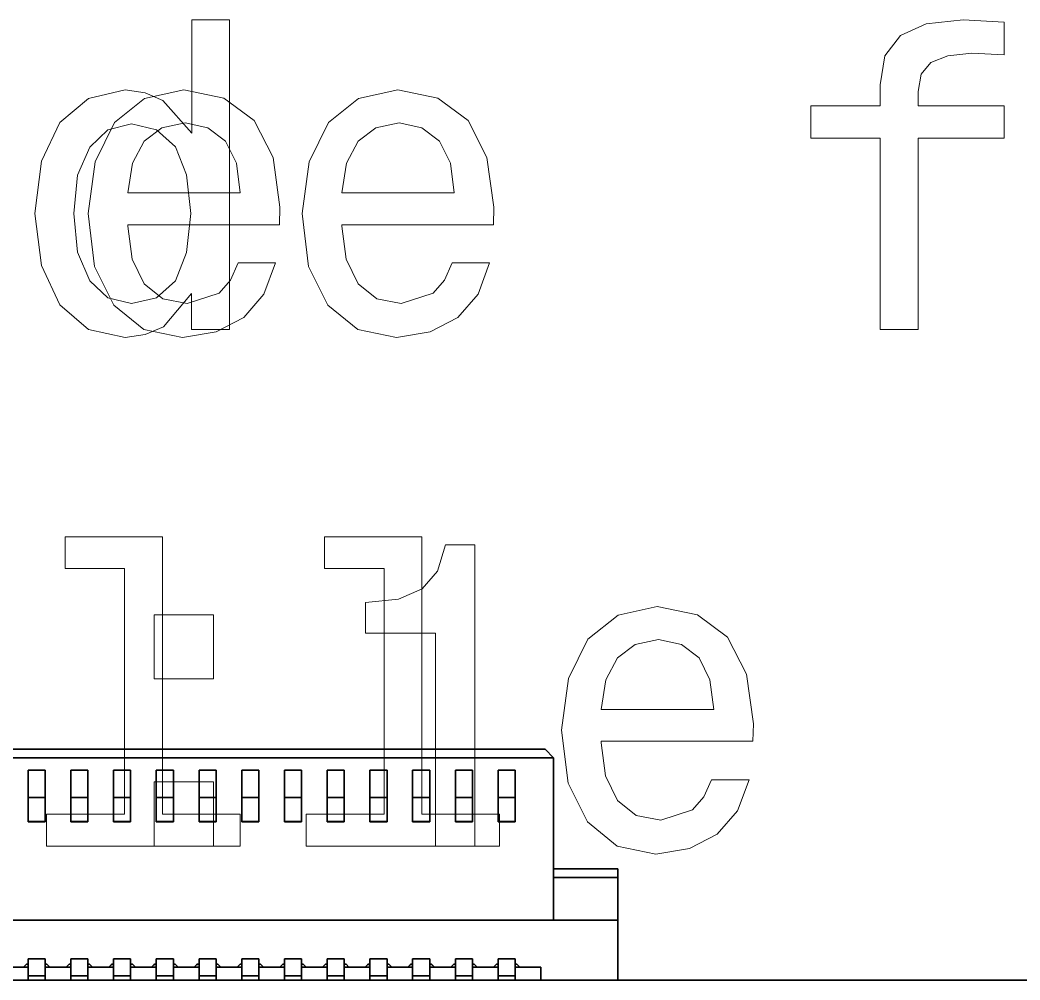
# Model space of a CAD drawing. Extents: x 487 to 800, y 314 to 605.
# Drawn here: x 592.77 to 604.47, y 367.98 to 379.21 of the extents above; entities that cross this region are included whole.
import ezdxf

# ---------------------------------------------------------------- set-up
doc = ezdxf.new("R2010")
doc.units = 0

msp = doc.modelspace()

# ---------------------------------------------------------------- linework, layer by layer
at = {"color": 7, "lineweight": 35, "ltscale": 0.234999}
msp.add_line((598.917, 370.676), (589.517, 370.676), dxfattribs=at)
msp.add_line((598.917, 370.676), (589.517, 370.676), dxfattribs=at)
at = {"color": 7, "lineweight": 35, "ltscale": 0.003536}
msp.add_line((598.917, 370.676), (599.017, 370.576), dxfattribs=at)
msp.add_line((598.917, 370.676), (599.017, 370.576), dxfattribs=at)
at = {"color": 7, "lineweight": 35, "ltscale": 0.240001}
msp.add_line((589.417, 370.576), (599.017, 370.576), dxfattribs=at)
msp.add_line((589.417, 370.576), (599.017, 370.576), dxfattribs=at)
at = {"color": 7, "lineweight": 35, "ltscale": 0.0475}
msp.add_line((599.017, 370.576), (599.017, 368.676), dxfattribs=at)
msp.add_line((599.017, 370.576), (599.017, 368.676), dxfattribs=at)
at = {"color": 7, "lineweight": 35, "ltscale": 0.008055}
for p, q in [((592.867, 370.11), (592.867, 370.433)), ((592.867, 370.11), (592.867, 370.433)), ((593.067, 370.11), (593.067, 370.433)), ((593.067, 370.11), (593.067, 370.433)), ((593.367, 370.11), (593.367, 370.433)), ((593.367, 370.11), (593.367, 370.433)), ((593.567, 370.11), (593.567, 370.433)), ((593.567, 370.11), (593.567, 370.433)), ((593.867, 370.11), (593.867, 370.433)), ((593.867, 370.11), (593.867, 370.433)), ((594.067, 370.11), (594.067, 370.433)), ((594.067, 370.11), (594.067, 370.433)), ((594.367, 370.11), (594.367, 370.433)), ((594.367, 370.11), (594.367, 370.433)), ((594.567, 370.11), (594.567, 370.433)), ((594.567, 370.11), (594.567, 370.433)), ((594.867, 370.11), (594.867, 370.433)), ((594.867, 370.11), (594.867, 370.433)), ((595.067, 370.11), (595.067, 370.433)), ((595.067, 370.11), (595.067, 370.433)), ((595.367, 370.11), (595.367, 370.433)), ((595.367, 370.11), (595.367, 370.433)), ((595.567, 370.11), (595.567, 370.433)), ((595.567, 370.11), (595.567, 370.433)), ((595.867, 370.11), (595.867, 370.433)), ((595.867, 370.11), (595.867, 370.433)), ((596.067, 370.11), (596.067, 370.433)), ((596.067, 370.11), (596.067, 370.433)), ((596.367, 370.11), (596.367, 370.433)), ((596.367, 370.11), (596.367, 370.433)), ((596.567, 370.11), (596.567, 370.433)), ((596.567, 370.11), (596.567, 370.433)), ((596.867, 370.11), (596.867, 370.433)), ((596.867, 370.11), (596.867, 370.433)), ((597.067, 370.11), (597.067, 370.433)), ((597.067, 370.11), (597.067, 370.433)), ((597.367, 370.11), (597.367, 370.433)), ((597.367, 370.11), (597.367, 370.433)), ((597.567, 370.11), (597.567, 370.433)), ((597.567, 370.11), (597.567, 370.433)), ((597.867, 370.11), (597.867, 370.433)), ((597.867, 370.11), (597.867, 370.433)), ((598.067, 370.11), (598.067, 370.433)), ((598.067, 370.11), (598.067, 370.433)), ((598.367, 370.11), (598.367, 370.433)), ((598.367, 370.11), (598.367, 370.433)), ((598.567, 370.11), (598.567, 370.433)), ((598.567, 370.11), (598.567, 370.433))]:
    msp.add_line(p, q, dxfattribs=at)
at = {"color": 7, "lineweight": 35, "ltscale": 0.005}
for p, q in [((593.067, 370.433), (592.867, 370.433)), ((593.067, 370.433), (592.867, 370.433)), ((593.567, 370.433), (593.367, 370.433)), ((593.567, 370.433), (593.367, 370.433)), ((594.067, 370.433), (593.867, 370.433)), ((594.067, 370.433), (593.867, 370.433)), ((594.567, 370.433), (594.367, 370.433)), ((594.567, 370.433), (594.367, 370.433)), ((595.067, 370.433), (594.867, 370.433)), ((595.067, 370.433), (594.867, 370.433)), ((595.567, 370.433), (595.367, 370.433)), ((595.567, 370.433), (595.367, 370.433)), ((596.067, 370.433), (595.867, 370.433)), ((596.067, 370.433), (595.867, 370.433)), ((596.567, 370.433), (596.367, 370.433)), ((596.567, 370.433), (596.367, 370.433)), ((597.067, 370.433), (596.867, 370.433)), ((597.067, 370.433), (596.867, 370.433)), ((597.567, 370.433), (597.367, 370.433)), ((597.567, 370.433), (597.367, 370.433)), ((598.067, 370.433), (597.867, 370.433)), ((598.067, 370.433), (597.867, 370.433)), ((598.567, 370.433), (598.367, 370.433)), ((598.567, 370.433), (598.367, 370.433)), ((592.867, 370.11), (593.067, 370.11)), ((592.867, 370.11), (593.067, 370.11)), ((593.367, 370.11), (593.567, 370.11)), ((593.367, 370.11), (593.567, 370.11)), ((593.867, 370.11), (594.067, 370.11)), ((593.867, 370.11), (594.067, 370.11)), ((594.367, 370.11), (594.567, 370.11)), ((594.367, 370.11), (594.567, 370.11)), ((594.867, 370.11), (595.067, 370.11)), ((594.867, 370.11), (595.067, 370.11)), ((595.367, 370.11), (595.567, 370.11)), ((595.367, 370.11), (595.567, 370.11)), ((595.867, 370.11), (596.067, 370.11)), ((595.867, 370.11), (596.067, 370.11)), ((596.367, 370.11), (596.567, 370.11)), ((596.367, 370.11), (596.567, 370.11)), ((596.867, 370.11), (597.067, 370.11)), ((596.867, 370.11), (597.067, 370.11)), ((597.367, 370.11), (597.567, 370.11)), ((597.367, 370.11), (597.567, 370.11)), ((597.867, 370.11), (598.067, 370.11)), ((597.867, 370.11), (598.067, 370.11)), ((598.367, 370.11), (598.567, 370.11)), ((598.367, 370.11), (598.567, 370.11)), ((592.867, 369.831), (593.067, 369.831)), ((592.867, 369.831), (593.067, 369.831)), ((593.067, 369.831), (592.867, 369.831)), ((592.867, 369.825), (593.067, 369.825)), ((592.867, 369.825), (593.067, 369.825)), ((593.367, 369.831), (593.567, 369.831)), ((593.367, 369.831), (593.567, 369.831)), ((593.567, 369.831), (593.367, 369.831)), ((593.367, 369.825), (593.567, 369.825)), ((593.367, 369.825), (593.567, 369.825)), ((593.867, 369.831), (594.067, 369.831)), ((593.867, 369.831), (594.067, 369.831)), ((594.067, 369.831), (593.867, 369.831)), ((593.867, 369.825), (594.067, 369.825)), ((593.867, 369.825), (594.067, 369.825)), ((594.367, 369.831), (594.567, 369.831)), ((594.367, 369.831), (594.567, 369.831)), ((594.567, 369.831), (594.367, 369.831)), ((594.367, 369.825), (594.567, 369.825)), ((594.367, 369.825), (594.567, 369.825)), ((595.067, 369.831), (594.867, 369.831)), ((594.867, 369.831), (595.067, 369.831)), ((594.867, 369.831), (595.067, 369.831)), ((594.867, 369.825), (595.067, 369.825)), ((594.867, 369.825), (595.067, 369.825)), ((595.567, 369.831), (595.367, 369.831)), ((595.367, 369.831), (595.567, 369.831)), ((595.367, 369.831), (595.567, 369.831)), ((595.367, 369.825), (595.567, 369.825)), ((595.367, 369.825), (595.567, 369.825)), ((596.067, 369.831), (595.867, 369.831)), ((595.867, 369.831), (596.067, 369.831)), ((595.867, 369.831), (596.067, 369.831)), ((595.867, 369.825), (596.067, 369.825)), ((595.867, 369.825), (596.067, 369.825)), ((596.567, 369.831), (596.367, 369.831)), ((596.367, 369.831), (596.567, 369.831)), ((596.367, 369.831), (596.567, 369.831)), ((596.367, 369.825), (596.567, 369.825)), ((596.367, 369.825), (596.567, 369.825)), ((597.067, 369.831), (596.867, 369.831)), ((596.867, 369.831), (597.067, 369.831)), ((596.867, 369.831), (597.067, 369.831)), ((596.867, 369.825), (597.067, 369.825)), ((596.867, 369.825), (597.067, 369.825)), ((597.567, 369.831), (597.367, 369.831)), ((597.367, 369.831), (597.567, 369.831)), ((597.367, 369.831), (597.567, 369.831)), ((597.367, 369.825), (597.567, 369.825)), ((597.367, 369.825), (597.567, 369.825)), ((598.067, 369.831), (597.867, 369.831)), ((597.867, 369.831), (598.067, 369.831)), ((597.867, 369.831), (598.067, 369.831)), ((597.867, 369.825), (598.067, 369.825)), ((597.867, 369.825), (598.067, 369.825)), ((598.567, 369.831), (598.367, 369.831)), ((598.367, 369.831), (598.567, 369.831)), ((598.367, 369.831), (598.567, 369.831)), ((598.367, 369.825), (598.567, 369.825)), ((598.367, 369.825), (598.567, 369.825)), ((592.867, 368.225), (593.067, 368.225)), ((592.867, 368.225), (593.067, 368.225)), ((592.867, 368.026), (592.867, 368.225)), ((592.867, 368.026), (592.867, 368.225)), ((593.067, 368.026), (593.067, 368.225)), ((593.067, 368.026), (593.067, 368.225)), ((593.367, 368.026), (593.367, 368.225)), ((593.367, 368.225), (593.567, 368.225)), ((593.367, 368.026), (593.367, 368.225)), ((593.367, 368.225), (593.567, 368.225)), ((593.567, 368.026), (593.567, 368.225)), ((593.567, 368.026), (593.567, 368.225)), ((593.867, 368.026), (593.867, 368.225)), ((593.867, 368.225), (594.067, 368.225)), ((593.867, 368.026), (593.867, 368.225)), ((593.867, 368.225), (594.067, 368.225)), ((594.067, 368.026), (594.067, 368.225)), ((594.067, 368.026), (594.067, 368.225)), ((594.367, 368.026), (594.367, 368.225)), ((594.367, 368.225), (594.567, 368.225)), ((594.367, 368.225), (594.567, 368.225)), ((594.367, 368.026), (594.367, 368.225)), ((594.567, 368.026), (594.567, 368.225)), ((594.567, 368.026), (594.567, 368.225)), ((594.867, 368.225), (595.067, 368.225)), ((594.867, 368.026), (594.867, 368.225)), ((594.867, 368.225), (595.067, 368.225)), ((594.867, 368.026), (594.867, 368.225)), ((595.067, 368.026), (595.067, 368.225)), ((595.067, 368.026), (595.067, 368.225)), ((595.367, 368.225), (595.567, 368.225)), ((595.367, 368.026), (595.367, 368.225)), ((595.367, 368.225), (595.567, 368.225)), ((595.367, 368.026), (595.367, 368.225)), ((595.567, 368.026), (595.567, 368.225)), ((595.567, 368.026), (595.567, 368.225)), ((595.867, 368.225), (596.067, 368.225)), ((595.867, 368.026), (595.867, 368.225)), ((595.867, 368.225), (596.067, 368.225)), ((595.867, 368.026), (595.867, 368.225)), ((596.067, 368.026), (596.067, 368.225)), ((596.067, 368.026), (596.067, 368.225)), ((596.367, 368.225), (596.567, 368.225)), ((596.367, 368.026), (596.367, 368.225)), ((596.367, 368.225), (596.567, 368.225)), ((596.367, 368.026), (596.367, 368.225)), ((596.567, 368.026), (596.567, 368.225)), ((596.567, 368.026), (596.567, 368.225)), ((596.867, 368.026), (596.867, 368.225)), ((596.867, 368.225), (597.067, 368.225)), ((596.867, 368.225), (597.067, 368.225)), ((596.867, 368.026), (596.867, 368.225)), ((597.067, 368.026), (597.067, 368.225)), ((597.067, 368.026), (597.067, 368.225)), ((597.367, 368.026), (597.367, 368.225)), ((597.367, 368.225), (597.567, 368.225)), ((597.367, 368.225), (597.567, 368.225)), ((597.367, 368.026), (597.367, 368.225)), ((597.567, 368.026), (597.567, 368.225)), ((597.567, 368.026), (597.567, 368.225)), ((597.867, 368.026), (597.867, 368.225)), ((597.867, 368.225), (598.067, 368.225)), ((597.867, 368.225), (598.067, 368.225)), ((597.867, 368.026), (597.867, 368.225)), ((598.067, 368.026), (598.067, 368.225)), ((598.067, 368.026), (598.067, 368.225)), ((598.367, 368.026), (598.367, 368.225)), ((598.367, 368.225), (598.567, 368.225)), ((598.367, 368.225), (598.567, 368.225)), ((598.367, 368.026), (598.367, 368.225)), ((598.567, 368.026), (598.567, 368.225)), ((598.567, 368.026), (598.567, 368.225)), ((592.867, 368.026), (593.067, 368.026)), ((592.867, 368.026), (593.067, 368.026)), ((593.367, 368.026), (593.567, 368.026)), ((593.367, 368.026), (593.567, 368.026)), ((593.867, 368.026), (594.067, 368.026)), ((593.867, 368.026), (594.067, 368.026)), ((594.367, 368.026), (594.567, 368.026)), ((594.367, 368.026), (594.567, 368.026)), ((594.867, 368.026), (595.067, 368.026)), ((594.867, 368.026), (595.067, 368.026)), ((595.367, 368.026), (595.567, 368.026)), ((595.367, 368.026), (595.567, 368.026)), ((595.867, 368.026), (596.067, 368.026)), ((595.867, 368.026), (596.067, 368.026)), ((596.367, 368.026), (596.567, 368.026)), ((596.367, 368.026), (596.567, 368.026)), ((596.867, 368.026), (597.067, 368.026)), ((596.867, 368.026), (597.067, 368.026)), ((597.367, 368.026), (597.567, 368.026)), ((597.367, 368.026), (597.567, 368.026)), ((597.867, 368.026), (598.067, 368.026)), ((597.867, 368.026), (598.067, 368.026)), ((598.367, 368.026), (598.567, 368.026)), ((598.367, 368.026), (598.567, 368.026))]:
    msp.add_line(p, q, dxfattribs=at)
at = {"color": 7, "lineweight": 35, "ltscale": 0.015179}
for p, q in [((592.867, 369.825), (592.867, 370.433)), ((593.367, 369.825), (593.367, 370.433)), ((593.867, 369.825), (593.867, 370.433)), ((594.367, 369.825), (594.367, 370.433)), ((594.867, 369.825), (594.867, 370.433)), ((595.367, 369.825), (595.367, 370.433)), ((595.867, 369.825), (595.867, 370.433)), ((596.367, 369.825), (596.367, 370.433)), ((596.867, 369.825), (596.867, 370.433)), ((597.367, 369.825), (597.367, 370.433)), ((597.867, 369.825), (597.867, 370.433)), ((598.367, 369.825), (598.367, 370.433))]:
    msp.add_line(p, q, dxfattribs=at)
at = {"color": 7, "lineweight": 35, "ltscale": 0.006986}
for p, q in [((592.867, 370.11), (592.867, 369.831)), ((593.067, 369.831), (593.067, 370.11)), ((593.367, 370.11), (593.367, 369.831)), ((593.567, 369.831), (593.567, 370.11)), ((593.867, 370.11), (593.867, 369.831)), ((594.067, 369.831), (594.067, 370.11)), ((594.367, 370.11), (594.367, 369.831)), ((594.567, 369.831), (594.567, 370.11)), ((594.867, 370.11), (594.867, 369.831)), ((595.067, 369.831), (595.067, 370.11)), ((595.367, 370.11), (595.367, 369.831)), ((595.567, 369.831), (595.567, 370.11)), ((595.867, 370.11), (595.867, 369.831)), ((596.067, 369.831), (596.067, 370.11)), ((596.367, 370.11), (596.367, 369.831)), ((596.567, 369.831), (596.567, 370.11)), ((596.867, 370.11), (596.867, 369.831)), ((597.067, 369.831), (597.067, 370.11)), ((597.367, 370.11), (597.367, 369.831)), ((597.567, 369.831), (597.567, 370.11)), ((597.867, 370.11), (597.867, 369.831)), ((598.067, 369.831), (598.067, 370.11)), ((598.367, 370.11), (598.367, 369.831)), ((598.567, 369.831), (598.567, 370.11))]:
    msp.add_line(p, q, dxfattribs=at)
at = {"color": 7, "lineweight": 35, "ltscale": 0.002122}
for p, q in [((592.867, 370.026), (592.867, 370.11)), ((593.067, 370.026), (593.067, 370.11)), ((593.367, 370.026), (593.367, 370.11)), ((593.567, 370.026), (593.567, 370.11)), ((593.867, 370.026), (593.867, 370.11)), ((594.067, 370.026), (594.067, 370.11)), ((594.367, 370.026), (594.367, 370.11)), ((594.567, 370.026), (594.567, 370.11)), ((594.867, 370.026), (594.867, 370.11)), ((595.067, 370.026), (595.067, 370.11)), ((595.367, 370.026), (595.367, 370.11)), ((595.567, 370.026), (595.567, 370.11)), ((595.867, 370.026), (595.867, 370.11)), ((596.067, 370.026), (596.067, 370.11)), ((596.367, 370.026), (596.367, 370.11)), ((596.567, 370.026), (596.567, 370.11)), ((596.867, 370.026), (596.867, 370.11)), ((597.067, 370.026), (597.067, 370.11)), ((597.367, 370.026), (597.367, 370.11)), ((597.567, 370.026), (597.567, 370.11)), ((597.867, 370.026), (597.867, 370.11)), ((598.067, 370.026), (598.067, 370.11)), ((598.367, 370.026), (598.367, 370.11)), ((598.567, 370.026), (598.567, 370.11))]:
    msp.add_line(p, q, dxfattribs=at)
at = {"color": 7, "lineweight": 35, "ltscale": 0.004864}
for p, q in [((592.867, 369.831), (592.867, 370.026)), ((593.067, 369.831), (593.067, 370.026)), ((593.367, 369.831), (593.367, 370.026)), ((593.567, 369.831), (593.567, 370.026)), ((593.867, 369.831), (593.867, 370.026)), ((594.067, 369.831), (594.067, 370.026)), ((594.367, 369.831), (594.367, 370.026)), ((594.567, 369.831), (594.567, 370.026)), ((594.867, 369.831), (594.867, 370.026)), ((595.067, 369.831), (595.067, 370.026)), ((595.367, 369.831), (595.367, 370.026)), ((595.567, 369.831), (595.567, 370.026)), ((595.867, 369.831), (595.867, 370.026)), ((596.067, 369.831), (596.067, 370.026)), ((596.367, 369.831), (596.367, 370.026)), ((596.567, 369.831), (596.567, 370.026)), ((596.867, 369.831), (596.867, 370.026)), ((597.067, 369.831), (597.067, 370.026)), ((597.367, 369.831), (597.367, 370.026)), ((597.567, 369.831), (597.567, 370.026)), ((597.867, 369.831), (597.867, 370.026)), ((598.067, 369.831), (598.067, 370.026)), ((598.367, 369.831), (598.367, 370.026)), ((598.567, 369.831), (598.567, 370.026))]:
    msp.add_line(p, q, dxfattribs=at)
at = {"color": 7, "lineweight": 35, "ltscale": 0.000138092}
for p, q in [((592.867, 369.825), (592.867, 369.831)), ((593.067, 369.825), (593.067, 369.831)), ((593.367, 369.825), (593.367, 369.831)), ((593.567, 369.825), (593.567, 369.831)), ((593.867, 369.825), (593.867, 369.831)), ((594.067, 369.825), (594.067, 369.831)), ((594.367, 369.825), (594.367, 369.831)), ((594.567, 369.825), (594.567, 369.831)), ((594.867, 369.825), (594.867, 369.831)), ((595.067, 369.825), (595.067, 369.831)), ((595.367, 369.825), (595.367, 369.831)), ((595.567, 369.825), (595.567, 369.831)), ((595.867, 369.825), (595.867, 369.831)), ((596.067, 369.825), (596.067, 369.831)), ((596.367, 369.825), (596.367, 369.831)), ((596.567, 369.825), (596.567, 369.831)), ((596.867, 369.825), (596.867, 369.831)), ((597.067, 369.825), (597.067, 369.831)), ((597.367, 369.825), (597.367, 369.831)), ((597.567, 369.825), (597.567, 369.831)), ((597.867, 369.825), (597.867, 369.831)), ((598.067, 369.825), (598.067, 369.831)), ((598.367, 369.825), (598.367, 369.831)), ((598.567, 369.825), (598.567, 369.831))]:
    msp.add_line(p, q, dxfattribs=at)
at = {"color": 7, "lineweight": 35, "ltscale": 0.000137329}
for p, q in [((592.867, 369.825), (592.867, 369.831)), ((593.067, 369.825), (593.067, 369.831)), ((593.367, 369.825), (593.367, 369.831)), ((593.567, 369.825), (593.567, 369.831)), ((593.867, 369.825), (593.867, 369.831)), ((594.067, 369.825), (594.067, 369.831)), ((594.367, 369.825), (594.367, 369.831)), ((594.567, 369.825), (594.567, 369.831)), ((594.867, 369.825), (594.867, 369.831)), ((595.067, 369.825), (595.067, 369.831)), ((595.367, 369.825), (595.367, 369.831)), ((595.567, 369.825), (595.567, 369.831)), ((595.867, 369.825), (595.867, 369.831)), ((596.067, 369.825), (596.067, 369.831)), ((596.367, 369.825), (596.367, 369.831)), ((596.567, 369.825), (596.567, 369.831)), ((596.867, 369.825), (596.867, 369.831)), ((597.067, 369.825), (597.067, 369.831)), ((597.367, 369.825), (597.367, 369.831)), ((597.567, 369.825), (597.567, 369.831)), ((597.867, 369.825), (597.867, 369.831)), ((598.067, 369.825), (598.067, 369.831)), ((598.367, 369.825), (598.367, 369.831)), ((598.567, 369.825), (598.567, 369.831))]:
    msp.add_line(p, q, dxfattribs=at)
at = {"color": 7, "lineweight": 35, "ltscale": 0.01875}
for p, q in [((599.767, 369.276), (599.017, 369.276)), ((599.767, 369.276), (599.017, 369.276)), ((599.767, 369.176), (599.017, 369.176)), ((599.767, 369.176), (599.017, 369.176))]:
    msp.add_line(p, q, dxfattribs=at)
at = {"color": 7, "lineweight": 35, "ltscale": 0.0025}
msp.add_line((599.767, 369.276), (599.767, 369.176), dxfattribs=at)
msp.add_line((599.767, 369.276), (599.767, 369.176), dxfattribs=at)
at = {"color": 7, "lineweight": 35, "ltscale": 0.0125}
msp.add_line((599.767, 369.176), (599.767, 368.676), dxfattribs=at)
msp.add_line((599.767, 369.176), (599.767, 368.676), dxfattribs=at)
at = {"color": 7, "lineweight": 35, "ltscale": 0.277501}
msp.add_line((599.767, 368.676), (588.667, 368.676), dxfattribs=at)
msp.add_line((599.767, 368.676), (588.667, 368.676), dxfattribs=at)
at = {"color": 7, "lineweight": 35, "ltscale": 0.0175}
msp.add_line((599.767, 367.975), (599.767, 368.676), dxfattribs=at)
msp.add_line((599.767, 367.975), (599.767, 368.676), dxfattribs=at)
at = {"color": 7, "lineweight": 35, "ltscale": 0.001237}
for p, q in [((592.847, 368.16), (592.812, 368.125)), ((592.847, 368.16), (592.812, 368.125)), ((592.847, 368.16), (592.812, 368.125)), ((593.122, 368.125), (593.087, 368.16)), ((593.122, 368.125), (593.087, 368.16)), ((593.122, 368.125), (593.087, 368.16)), ((593.347, 368.16), (593.312, 368.125)), ((593.347, 368.16), (593.312, 368.125)), ((593.347, 368.16), (593.312, 368.125)), ((593.622, 368.125), (593.587, 368.16)), ((593.622, 368.125), (593.587, 368.16)), ((593.622, 368.125), (593.587, 368.16)), ((593.847, 368.16), (593.812, 368.125)), ((593.847, 368.16), (593.812, 368.125)), ((593.847, 368.16), (593.812, 368.125)), ((594.122, 368.125), (594.087, 368.16)), ((594.122, 368.125), (594.087, 368.16)), ((594.122, 368.125), (594.087, 368.16)), ((594.347, 368.16), (594.312, 368.125)), ((594.347, 368.16), (594.312, 368.125)), ((594.347, 368.16), (594.312, 368.125)), ((594.622, 368.125), (594.587, 368.16)), ((594.622, 368.125), (594.587, 368.16)), ((594.622, 368.125), (594.587, 368.16)), ((594.847, 368.16), (594.812, 368.125)), ((594.847, 368.16), (594.812, 368.125)), ((594.847, 368.16), (594.812, 368.125)), ((595.122, 368.125), (595.087, 368.16)), ((595.122, 368.125), (595.087, 368.16)), ((595.122, 368.125), (595.087, 368.16)), ((595.347, 368.16), (595.312, 368.125)), ((595.347, 368.16), (595.312, 368.125)), ((595.347, 368.16), (595.312, 368.125)), ((595.622, 368.125), (595.587, 368.16)), ((595.622, 368.125), (595.587, 368.16)), ((595.622, 368.125), (595.587, 368.16)), ((595.847, 368.16), (595.812, 368.125)), ((595.847, 368.16), (595.812, 368.125)), ((595.847, 368.16), (595.812, 368.125)), ((596.122, 368.125), (596.087, 368.16)), ((596.122, 368.125), (596.087, 368.16)), ((596.122, 368.125), (596.087, 368.16)), ((596.347, 368.16), (596.312, 368.125)), ((596.347, 368.16), (596.312, 368.125)), ((596.347, 368.16), (596.312, 368.125)), ((596.622, 368.125), (596.587, 368.16)), ((596.622, 368.125), (596.587, 368.16)), ((596.622, 368.125), (596.587, 368.16)), ((596.847, 368.16), (596.812, 368.125)), ((596.847, 368.16), (596.812, 368.125)), ((596.847, 368.16), (596.812, 368.125)), ((597.122, 368.125), (597.087, 368.16)), ((597.122, 368.125), (597.087, 368.16)), ((597.122, 368.125), (597.087, 368.16)), ((597.347, 368.16), (597.312, 368.125)), ((597.347, 368.16), (597.312, 368.125)), ((597.347, 368.16), (597.312, 368.125)), ((597.587, 368.16), (597.622, 368.125)), ((597.622, 368.125), (597.587, 368.16)), ((597.622, 368.125), (597.587, 368.16)), ((597.847, 368.16), (597.812, 368.125)), ((597.847, 368.16), (597.812, 368.125)), ((597.847, 368.16), (597.812, 368.125)), ((598.087, 368.16), (598.122, 368.125)), ((598.122, 368.125), (598.087, 368.16)), ((598.122, 368.125), (598.087, 368.16)), ((598.347, 368.16), (598.312, 368.125)), ((598.347, 368.16), (598.312, 368.125)), ((598.347, 368.16), (598.312, 368.125)), ((598.587, 368.16), (598.622, 368.125)), ((598.622, 368.125), (598.587, 368.16)), ((598.622, 368.125), (598.587, 368.16))]:
    msp.add_line(p, q, dxfattribs=at)
at = {"color": 7, "lineweight": 35, "ltscale": 0.00036253}
for p, q in [((592.837, 368.15), (592.847, 368.16)), ((593.337, 368.15), (593.347, 368.16)), ((593.837, 368.15), (593.847, 368.16)), ((594.337, 368.15), (594.347, 368.16)), ((594.837, 368.15), (594.847, 368.16)), ((595.337, 368.15), (595.347, 368.16)), ((595.837, 368.15), (595.847, 368.16)), ((596.337, 368.15), (596.347, 368.16)), ((596.837, 368.15), (596.847, 368.16)), ((597.337, 368.15), (597.347, 368.16)), ((597.837, 368.15), (597.847, 368.16))]:
    msp.add_line(p, q, dxfattribs=at)
at = {"color": 7, "lineweight": 35, "ltscale": 0.000500488}
for p, q in [((592.867, 368.16), (592.847, 368.16)), ((592.867, 368.16), (592.847, 368.16)), ((592.867, 368.16), (592.847, 368.16)), ((593.087, 368.16), (593.067, 368.16)), ((593.087, 368.16), (593.067, 368.16)), ((593.087, 368.16), (593.067, 368.16)), ((593.367, 368.16), (593.347, 368.16)), ((593.367, 368.16), (593.347, 368.16)), ((593.367, 368.16), (593.347, 368.16)), ((593.587, 368.16), (593.567, 368.16)), ((593.587, 368.16), (593.567, 368.16)), ((593.587, 368.16), (593.567, 368.16)), ((593.867, 368.16), (593.847, 368.16)), ((593.867, 368.16), (593.847, 368.16)), ((593.867, 368.16), (593.847, 368.16)), ((594.087, 368.16), (594.067, 368.16)), ((594.087, 368.16), (594.067, 368.16)), ((594.087, 368.16), (594.067, 368.16)), ((594.367, 368.16), (594.347, 368.16)), ((594.367, 368.16), (594.347, 368.16)), ((594.367, 368.16), (594.347, 368.16)), ((594.587, 368.16), (594.567, 368.16)), ((594.587, 368.16), (594.567, 368.16)), ((594.587, 368.16), (594.567, 368.16)), ((594.867, 368.16), (594.847, 368.16)), ((594.867, 368.16), (594.847, 368.16)), ((594.867, 368.16), (594.847, 368.16)), ((595.087, 368.16), (595.067, 368.16)), ((595.087, 368.16), (595.067, 368.16)), ((595.087, 368.16), (595.067, 368.16)), ((595.367, 368.16), (595.347, 368.16)), ((595.367, 368.16), (595.347, 368.16)), ((595.367, 368.16), (595.347, 368.16)), ((595.587, 368.16), (595.567, 368.16)), ((595.587, 368.16), (595.567, 368.16)), ((595.587, 368.16), (595.567, 368.16)), ((595.867, 368.16), (595.847, 368.16)), ((595.867, 368.16), (595.847, 368.16)), ((595.867, 368.16), (595.847, 368.16)), ((596.087, 368.16), (596.067, 368.16)), ((596.087, 368.16), (596.067, 368.16)), ((596.087, 368.16), (596.067, 368.16)), ((596.367, 368.16), (596.347, 368.16)), ((596.367, 368.16), (596.347, 368.16)), ((596.367, 368.16), (596.347, 368.16)), ((596.587, 368.16), (596.567, 368.16)), ((596.587, 368.16), (596.567, 368.16)), ((596.587, 368.16), (596.567, 368.16)), ((596.867, 368.16), (596.847, 368.16)), ((596.867, 368.16), (596.847, 368.16)), ((596.867, 368.16), (596.847, 368.16)), ((597.087, 368.16), (597.067, 368.16)), ((597.087, 368.16), (597.067, 368.16)), ((597.087, 368.16), (597.067, 368.16)), ((597.367, 368.16), (597.347, 368.16)), ((597.367, 368.16), (597.347, 368.16)), ((597.367, 368.16), (597.347, 368.16)), ((597.587, 368.16), (597.567, 368.16)), ((597.587, 368.16), (597.567, 368.16)), ((597.587, 368.16), (597.567, 368.16)), ((597.867, 368.16), (597.847, 368.16)), ((597.867, 368.16), (597.847, 368.16)), ((597.867, 368.16), (597.847, 368.16)), ((598.087, 368.16), (598.067, 368.16)), ((598.087, 368.16), (598.067, 368.16)), ((598.087, 368.16), (598.067, 368.16)), ((598.367, 368.16), (598.347, 368.16)), ((598.367, 368.16), (598.347, 368.16)), ((598.367, 368.16), (598.347, 368.16)), ((598.587, 368.16), (598.567, 368.16)), ((598.587, 368.16), (598.567, 368.16)), ((598.587, 368.16), (598.567, 368.16))]:
    msp.add_line(p, q, dxfattribs=at)
at = {"color": 7, "lineweight": 35, "ltscale": 0.001625}
for p, q in [((592.867, 368.16), (592.867, 368.225)), ((593.367, 368.16), (593.367, 368.225)), ((593.867, 368.16), (593.867, 368.225)), ((594.367, 368.16), (594.367, 368.225)), ((594.867, 368.16), (594.867, 368.225)), ((595.367, 368.16), (595.367, 368.225)), ((595.867, 368.16), (595.867, 368.225)), ((596.367, 368.16), (596.367, 368.225)), ((596.867, 368.16), (596.867, 368.225)), ((597.367, 368.16), (597.367, 368.225)), ((597.867, 368.16), (597.867, 368.225)), ((598.367, 368.16), (598.367, 368.225))]:
    msp.add_line(p, q, dxfattribs=at)
at = {"color": 7, "lineweight": 35, "ltscale": 0.000875092}
for p, q in [((592.867, 368.125), (592.867, 368.16)), ((593.367, 368.125), (593.367, 368.16)), ((593.867, 368.125), (593.867, 368.16)), ((594.367, 368.125), (594.367, 368.16)), ((594.867, 368.125), (594.867, 368.16)), ((595.367, 368.125), (595.367, 368.16)), ((595.867, 368.125), (595.867, 368.16)), ((596.367, 368.125), (596.367, 368.16)), ((596.867, 368.125), (596.867, 368.16)), ((597.367, 368.125), (597.367, 368.16)), ((597.867, 368.125), (597.867, 368.16)), ((598.367, 368.125), (598.367, 368.16))]:
    msp.add_line(p, q, dxfattribs=at)
at = {"color": 7, "lineweight": 35, "ltscale": 0.000875157}
for p, q in [((597.567, 368.125), (597.567, 368.16)), ((598.067, 368.125), (598.067, 368.16)), ((598.567, 368.125), (598.567, 368.16))]:
    msp.add_line(p, q, dxfattribs=at)
at = {"color": 7, "lineweight": 35, "ltscale": 0.001271}
for p, q in [((597.622, 368.125), (597.585, 368.16)), ((598.122, 368.125), (598.085, 368.16)), ((598.622, 368.125), (598.585, 368.16))]:
    msp.add_line(p, q, dxfattribs=at)
at = {"color": 7, "lineweight": 35, "ltscale": 0.000490387}
msp.add_line((598.333, 368.147), (598.347, 368.16), dxfattribs=at)
at = {"color": 7, "lineweight": 35, "ltscale": 0.00475}
for p, q in [((592.812, 368.125), (592.622, 368.125)), ((592.622, 368.125), (592.812, 368.125)), ((592.622, 368.125), (592.812, 368.125)), ((593.312, 368.125), (593.122, 368.125)), ((593.122, 368.125), (593.312, 368.125)), ((593.122, 368.125), (593.312, 368.125)), ((593.812, 368.125), (593.622, 368.125)), ((593.622, 368.125), (593.812, 368.125)), ((593.622, 368.125), (593.812, 368.125)), ((594.312, 368.125), (594.122, 368.125)), ((594.122, 368.125), (594.312, 368.125)), ((594.122, 368.125), (594.312, 368.125)), ((594.812, 368.125), (594.622, 368.125)), ((594.622, 368.125), (594.812, 368.125)), ((594.622, 368.125), (594.812, 368.125)), ((595.312, 368.125), (595.122, 368.125)), ((595.122, 368.125), (595.312, 368.125)), ((595.122, 368.125), (595.312, 368.125)), ((595.812, 368.125), (595.622, 368.125)), ((595.622, 368.125), (595.812, 368.125)), ((595.622, 368.125), (595.812, 368.125)), ((596.312, 368.125), (596.122, 368.125)), ((596.122, 368.125), (596.312, 368.125)), ((596.122, 368.125), (596.312, 368.125)), ((596.812, 368.125), (596.622, 368.125)), ((596.622, 368.125), (596.812, 368.125)), ((596.622, 368.125), (596.812, 368.125)), ((597.312, 368.125), (597.122, 368.125)), ((597.122, 368.125), (597.312, 368.125)), ((597.122, 368.125), (597.312, 368.125)), ((597.812, 368.125), (597.622, 368.125)), ((597.622, 368.125), (597.812, 368.125)), ((597.622, 368.125), (597.812, 368.125)), ((598.312, 368.125), (598.122, 368.125)), ((598.122, 368.125), (598.312, 368.125)), ((598.122, 368.125), (598.312, 368.125))]:
    msp.add_line(p, q, dxfattribs=at)
at = {"color": 7, "lineweight": 35, "ltscale": 0.001375}
for p, q in [((592.867, 368.125), (592.812, 368.125)), ((592.812, 368.125), (592.867, 368.125)), ((592.812, 368.125), (592.867, 368.125)), ((593.122, 368.125), (593.067, 368.125)), ((593.067, 368.125), (593.122, 368.125)), ((593.067, 368.125), (593.122, 368.125)), ((593.367, 368.125), (593.312, 368.125)), ((593.312, 368.125), (593.367, 368.125)), ((593.312, 368.125), (593.367, 368.125)), ((593.622, 368.125), (593.567, 368.125)), ((593.567, 368.125), (593.622, 368.125)), ((593.567, 368.125), (593.622, 368.125)), ((593.867, 368.125), (593.812, 368.125)), ((593.812, 368.125), (593.867, 368.125)), ((593.812, 368.125), (593.867, 368.125)), ((594.122, 368.125), (594.067, 368.125)), ((594.067, 368.125), (594.122, 368.125)), ((594.067, 368.125), (594.122, 368.125)), ((594.367, 368.125), (594.312, 368.125)), ((594.312, 368.125), (594.367, 368.125)), ((594.312, 368.125), (594.367, 368.125)), ((594.622, 368.125), (594.567, 368.125)), ((594.567, 368.125), (594.622, 368.125)), ((594.567, 368.125), (594.622, 368.125)), ((594.867, 368.125), (594.812, 368.125)), ((594.812, 368.125), (594.867, 368.125)), ((594.812, 368.125), (594.867, 368.125)), ((595.122, 368.125), (595.067, 368.125)), ((595.067, 368.125), (595.122, 368.125)), ((595.067, 368.125), (595.122, 368.125)), ((595.367, 368.125), (595.312, 368.125)), ((595.312, 368.125), (595.367, 368.125)), ((595.312, 368.125), (595.367, 368.125)), ((595.622, 368.125), (595.567, 368.125)), ((595.567, 368.125), (595.622, 368.125)), ((595.567, 368.125), (595.622, 368.125)), ((595.867, 368.125), (595.812, 368.125)), ((595.812, 368.125), (595.867, 368.125)), ((595.812, 368.125), (595.867, 368.125)), ((596.122, 368.125), (596.067, 368.125)), ((596.067, 368.125), (596.122, 368.125)), ((596.067, 368.125), (596.122, 368.125)), ((596.367, 368.125), (596.312, 368.125)), ((596.312, 368.125), (596.367, 368.125)), ((596.312, 368.125), (596.367, 368.125)), ((596.622, 368.125), (596.567, 368.125)), ((596.567, 368.125), (596.622, 368.125)), ((596.567, 368.125), (596.622, 368.125)), ((596.812, 368.125), (596.867, 368.125)), ((596.812, 368.125), (596.867, 368.125)), ((596.867, 368.125), (596.812, 368.125)), ((597.067, 368.125), (597.122, 368.125)), ((597.067, 368.125), (597.122, 368.125)), ((597.122, 368.125), (597.067, 368.125)), ((597.312, 368.125), (597.367, 368.125)), ((597.367, 368.125), (597.312, 368.125)), ((597.312, 368.125), (597.367, 368.125)), ((597.567, 368.125), (597.622, 368.125)), ((597.622, 368.125), (597.567, 368.125)), ((597.567, 368.125), (597.622, 368.125)), ((597.812, 368.125), (597.867, 368.125)), ((597.867, 368.125), (597.812, 368.125)), ((597.812, 368.125), (597.867, 368.125)), ((598.067, 368.125), (598.122, 368.125)), ((598.122, 368.125), (598.067, 368.125)), ((598.067, 368.125), (598.122, 368.125)), ((598.312, 368.125), (598.367, 368.125)), ((598.367, 368.125), (598.312, 368.125)), ((598.312, 368.125), (598.367, 368.125)), ((598.567, 368.125), (598.622, 368.125)), ((598.622, 368.125), (598.567, 368.125)), ((598.567, 368.125), (598.622, 368.125))]:
    msp.add_line(p, q, dxfattribs=at)
at = {"color": 7, "lineweight": 35, "ltscale": 0.000712585}
for p, q in [((592.867, 368.125), (592.867, 368.097)), ((592.867, 368.097), (592.867, 368.125)), ((593.367, 368.097), (593.367, 368.125)), ((593.367, 368.125), (593.367, 368.097)), ((593.867, 368.097), (593.867, 368.125)), ((593.867, 368.125), (593.867, 368.097)), ((594.367, 368.097), (594.367, 368.125)), ((594.367, 368.125), (594.367, 368.097)), ((594.867, 368.125), (594.867, 368.097)), ((594.867, 368.097), (594.867, 368.125)), ((595.367, 368.125), (595.367, 368.097)), ((595.367, 368.097), (595.367, 368.125)), ((595.867, 368.125), (595.867, 368.097)), ((595.867, 368.097), (595.867, 368.125)), ((596.367, 368.125), (596.367, 368.097)), ((596.367, 368.097), (596.367, 368.125)), ((596.867, 368.097), (596.867, 368.125)), ((596.867, 368.125), (596.867, 368.097)), ((597.367, 368.097), (597.367, 368.125)), ((597.367, 368.125), (597.367, 368.097)), ((597.867, 368.097), (597.867, 368.125)), ((597.867, 368.125), (597.867, 368.097)), ((598.367, 368.097), (598.367, 368.125)), ((598.367, 368.125), (598.367, 368.097))]:
    msp.add_line(p, q, dxfattribs=at)
at = {"color": 7, "lineweight": 35, "ltscale": 0.002499}
for p, q in [((592.867, 368.026), (592.867, 368.125)), ((593.367, 368.026), (593.367, 368.125)), ((593.867, 368.026), (593.867, 368.125)), ((594.367, 368.026), (594.367, 368.125)), ((594.867, 368.026), (594.867, 368.125)), ((595.367, 368.026), (595.367, 368.125)), ((595.867, 368.026), (595.867, 368.125)), ((596.367, 368.026), (596.367, 368.125)), ((596.867, 368.026), (596.867, 368.125)), ((597.367, 368.026), (597.367, 368.125)), ((597.867, 368.026), (597.867, 368.125)), ((598.767, 368.125), (598.867, 368.125)), ((598.867, 368.125), (598.767, 368.125))]:
    msp.add_line(p, q, dxfattribs=at)
at = {"color": 7, "lineweight": 35, "ltscale": 0.003037}
for p, q in [((592.867, 367.975), (592.867, 368.097)), ((592.867, 367.975), (592.867, 368.097)), ((593.367, 367.975), (593.367, 368.097)), ((593.367, 367.975), (593.367, 368.097)), ((593.867, 367.975), (593.867, 368.097)), ((593.867, 367.975), (593.867, 368.097)), ((594.367, 367.975), (594.367, 368.097)), ((594.367, 367.975), (594.367, 368.097)), ((594.867, 367.975), (594.867, 368.097)), ((594.867, 367.975), (594.867, 368.097)), ((595.367, 367.975), (595.367, 368.097)), ((595.367, 367.975), (595.367, 368.097)), ((595.867, 367.975), (595.867, 368.097)), ((595.867, 367.975), (595.867, 368.097)), ((596.367, 367.975), (596.367, 368.097)), ((596.367, 367.975), (596.367, 368.097)), ((596.867, 367.975), (596.867, 368.097)), ((596.867, 367.975), (596.867, 368.097)), ((597.367, 367.975), (597.367, 368.097)), ((597.367, 367.975), (597.367, 368.097)), ((597.867, 367.975), (597.867, 368.097)), ((597.867, 367.975), (597.867, 368.097)), ((598.367, 367.975), (598.367, 368.097)), ((598.367, 367.975), (598.367, 368.097))]:
    msp.add_line(p, q, dxfattribs=at)
at = {"color": 7, "lineweight": 35, "ltscale": 0.002502}
msp.add_line((598.367, 368.026), (598.367, 368.126), dxfattribs=at)
at = {"color": 7, "lineweight": 35, "ltscale": 0.006125}
for p, q in [((598.867, 368.125), (598.622, 368.125)), ((598.622, 368.125), (598.867, 368.125)), ((598.622, 368.125), (598.867, 368.125))]:
    msp.add_line(p, q, dxfattribs=at)
at = {"color": 7, "lineweight": 35, "ltscale": 0.00375}
for p, q in [((598.867, 367.975), (598.867, 368.125)), ((598.867, 368.125), (598.867, 367.975)), ((598.867, 368.125), (598.867, 367.975)), ((598.867, 368.125), (598.867, 367.975)), ((598.867, 367.975), (598.867, 368.125))]:
    msp.add_line(p, q, dxfattribs=at)
at = {"color": 7, "lineweight": 35}
msp.add_line((579.717, 367.975), (608.717, 367.975), dxfattribs=at)
at = {"color": 7, "lineweight": 35, "ltscale": 0.00125}
for p, q in [((592.867, 367.975), (592.867, 368.026)), ((592.867, 368.026), (592.867, 367.975)), ((592.867, 368.026), (592.867, 367.975)), ((593.067, 367.975), (593.067, 368.026)), ((593.067, 367.975), (593.067, 368.026)), ((593.367, 368.026), (593.367, 367.975)), ((593.367, 367.975), (593.367, 368.026)), ((593.367, 368.026), (593.367, 367.975)), ((593.567, 367.975), (593.567, 368.026)), ((593.567, 367.975), (593.567, 368.026)), ((593.867, 368.026), (593.867, 367.975)), ((593.867, 368.026), (593.867, 367.975)), ((593.867, 367.975), (593.867, 368.026)), ((594.067, 367.975), (594.067, 368.026)), ((594.067, 367.975), (594.067, 368.026)), ((594.367, 368.026), (594.367, 367.975)), ((594.367, 368.026), (594.367, 367.975)), ((594.367, 367.975), (594.367, 368.026)), ((594.567, 367.975), (594.567, 368.026)), ((594.567, 367.975), (594.567, 368.026)), ((594.867, 367.975), (594.867, 368.026)), ((594.867, 368.026), (594.867, 367.975)), ((594.867, 368.026), (594.867, 367.975)), ((595.067, 367.975), (595.067, 368.026)), ((595.067, 367.975), (595.067, 368.026)), ((595.367, 367.975), (595.367, 368.026)), ((595.367, 368.026), (595.367, 367.975)), ((595.367, 368.026), (595.367, 367.975)), ((595.567, 367.975), (595.567, 368.026)), ((595.567, 367.975), (595.567, 368.026)), ((595.867, 367.975), (595.867, 368.026)), ((595.867, 368.026), (595.867, 367.975)), ((595.867, 368.026), (595.867, 367.975)), ((596.067, 367.975), (596.067, 368.026)), ((596.067, 367.975), (596.067, 368.026)), ((596.367, 367.975), (596.367, 368.026)), ((596.367, 368.026), (596.367, 367.975)), ((596.367, 368.026), (596.367, 367.975)), ((596.567, 367.975), (596.567, 368.026)), ((596.567, 367.975), (596.567, 368.026)), ((596.867, 368.026), (596.867, 367.975)), ((596.867, 368.026), (596.867, 367.975)), ((596.867, 367.975), (596.867, 368.026)), ((597.067, 367.975), (597.067, 368.026)), ((597.067, 367.975), (597.067, 368.026)), ((597.367, 368.026), (597.367, 367.975)), ((597.367, 368.026), (597.367, 367.975)), ((597.367, 367.975), (597.367, 368.026)), ((597.567, 367.975), (597.567, 368.026)), ((597.567, 367.975), (597.567, 368.026)), ((597.867, 368.026), (597.867, 367.975)), ((597.867, 368.026), (597.867, 367.975)), ((597.867, 367.975), (597.867, 368.026)), ((598.067, 367.975), (598.067, 368.026)), ((598.067, 367.975), (598.067, 368.026)), ((598.367, 368.026), (598.367, 367.975)), ((598.367, 368.026), (598.367, 367.975)), ((598.367, 367.975), (598.367, 368.026)), ((598.567, 367.975), (598.567, 368.026)), ((598.567, 367.975), (598.567, 368.026))]:
    msp.add_line(p, q, dxfattribs=at)
at = {"color": 7, "lineweight": 13}
for points in [[(594.778, 376.009), (594.778, 375.59), (595.222, 375.59), (595.222, 379.211), (594.783, 379.211), (594.783, 377.885), (594.445, 378.268), (594.238, 378.359), (594.001, 378.394), (593.572, 378.293), (593.24, 378.011), (593.023, 377.557), (592.947, 376.947), (593.023, 376.336), (593.24, 375.877), (593.572, 375.59), (594.001, 375.494), (594.238, 375.529), (594.45, 375.62)], [(602.837, 377.829), (602.837, 375.59), (603.281, 375.59), (603.281, 377.829), (604.289, 377.829), (604.289, 378.207), (603.281, 378.207), (603.281, 378.374), (603.316, 378.576), (603.432, 378.712), (603.629, 378.792), (603.911, 378.823), (604.289, 378.802), (604.289, 379.186), (603.81, 379.211), (603.376, 379.166), (603.074, 379.029), (602.892, 378.792), (602.837, 378.454), (602.837, 378.207), (602.025, 378.207), (602.025, 377.829)], [(594.033, 376.815), (595.809, 376.815), (595.814, 377.022), (595.733, 377.602), (595.511, 378.036), (595.158, 378.298), (594.689, 378.394), (594.23, 378.293), (593.877, 378.011), (593.65, 377.552), (593.569, 376.947), (593.645, 376.326), (593.872, 375.872), (594.22, 375.59), (594.674, 375.494), (595.067, 375.56), (595.39, 375.731), (595.627, 376.003), (595.763, 376.367), (595.324, 376.367), (595.234, 376.165), (595.102, 376.014), (594.729, 375.893), (594.442, 375.948), (594.225, 376.125), (594.084, 376.412), (594.033, 376.8)], [(596.538, 376.815), (598.313, 376.815), (598.318, 377.022), (598.237, 377.602), (598.016, 378.036), (597.663, 378.298), (597.193, 378.394), (596.735, 378.293), (596.382, 378.011), (596.155, 377.552), (596.074, 376.947), (596.15, 376.326), (596.376, 375.872), (596.724, 375.59), (597.178, 375.494), (597.572, 375.56), (597.894, 375.731), (598.132, 376.003), (598.268, 376.367), (597.829, 376.367), (597.738, 376.165), (597.607, 376.014), (597.234, 375.893), (596.946, 375.948), (596.729, 376.125), (596.588, 376.412), (596.538, 376.8)], [(594.077, 377.996), (594.369, 377.925), (594.591, 377.728), (594.722, 377.4), (594.773, 376.947), (594.722, 376.488), (594.591, 376.16), (594.369, 375.958), (594.077, 375.893), (593.799, 375.958), (593.588, 376.16), (593.446, 376.493), (593.401, 376.947), (593.446, 377.395), (593.588, 377.723), (593.799, 377.925)], [(594.033, 377.189), (594.089, 377.537), (594.225, 377.794), (594.432, 377.95), (594.704, 378.006), (594.971, 377.95), (595.178, 377.794), (595.304, 377.537), (595.35, 377.189)], [(596.538, 377.189), (596.593, 377.537), (596.729, 377.794), (596.936, 377.95), (597.209, 378.006), (597.476, 377.95), (597.683, 377.794), (597.809, 377.537), (597.854, 377.189)], [(593.996, 372.791), (593.996, 369.916), (593.083, 369.916), (593.083, 369.543), (595.348, 369.543), (595.348, 369.916), (594.44, 369.916), (594.44, 373.164), (593.3, 373.164), (593.3, 372.791)], [(597.032, 372.791), (597.032, 369.916), (596.119, 369.916), (596.119, 369.543), (598.384, 369.543), (598.384, 369.916), (597.476, 369.916), (597.476, 373.164), (596.336, 373.164), (596.336, 372.791)], [(597.634, 369.543), (598.093, 369.543), (598.093, 373.068), (597.75, 373.068), (597.659, 372.761), (597.478, 372.554), (597.2, 372.433), (596.817, 372.393), (596.817, 372.034), (597.634, 372.034)], [(599.574, 370.769), (601.349, 370.769), (601.354, 370.975), (601.273, 371.555), (601.052, 371.989), (600.699, 372.251), (600.229, 372.347), (599.771, 372.246), (599.418, 371.964), (599.191, 371.505), (599.11, 370.9), (599.186, 370.279), (599.413, 369.826), (599.76, 369.543), (600.214, 369.447), (600.608, 369.513), (600.931, 369.684), (601.168, 369.957), (601.304, 370.32), (600.865, 370.32), (600.774, 370.118), (600.643, 369.967), (600.27, 369.846), (599.982, 369.901), (599.766, 370.078), (599.624, 370.365), (599.574, 370.753)], [(594.341, 371.5), (595.037, 371.5), (595.037, 372.251), (594.341, 372.251)], [(599.574, 371.142), (599.629, 371.49), (599.766, 371.747), (599.972, 371.903), (600.245, 371.959), (600.512, 371.903), (600.719, 371.747), (600.845, 371.49), (600.89, 371.142)], [(594.341, 369.543), (595.037, 369.543), (595.037, 370.295), (594.341, 370.295)]]:
    msp.add_lwpolyline(points, close=True, dxfattribs=at)

doc.saveas('drawing.dxf')
